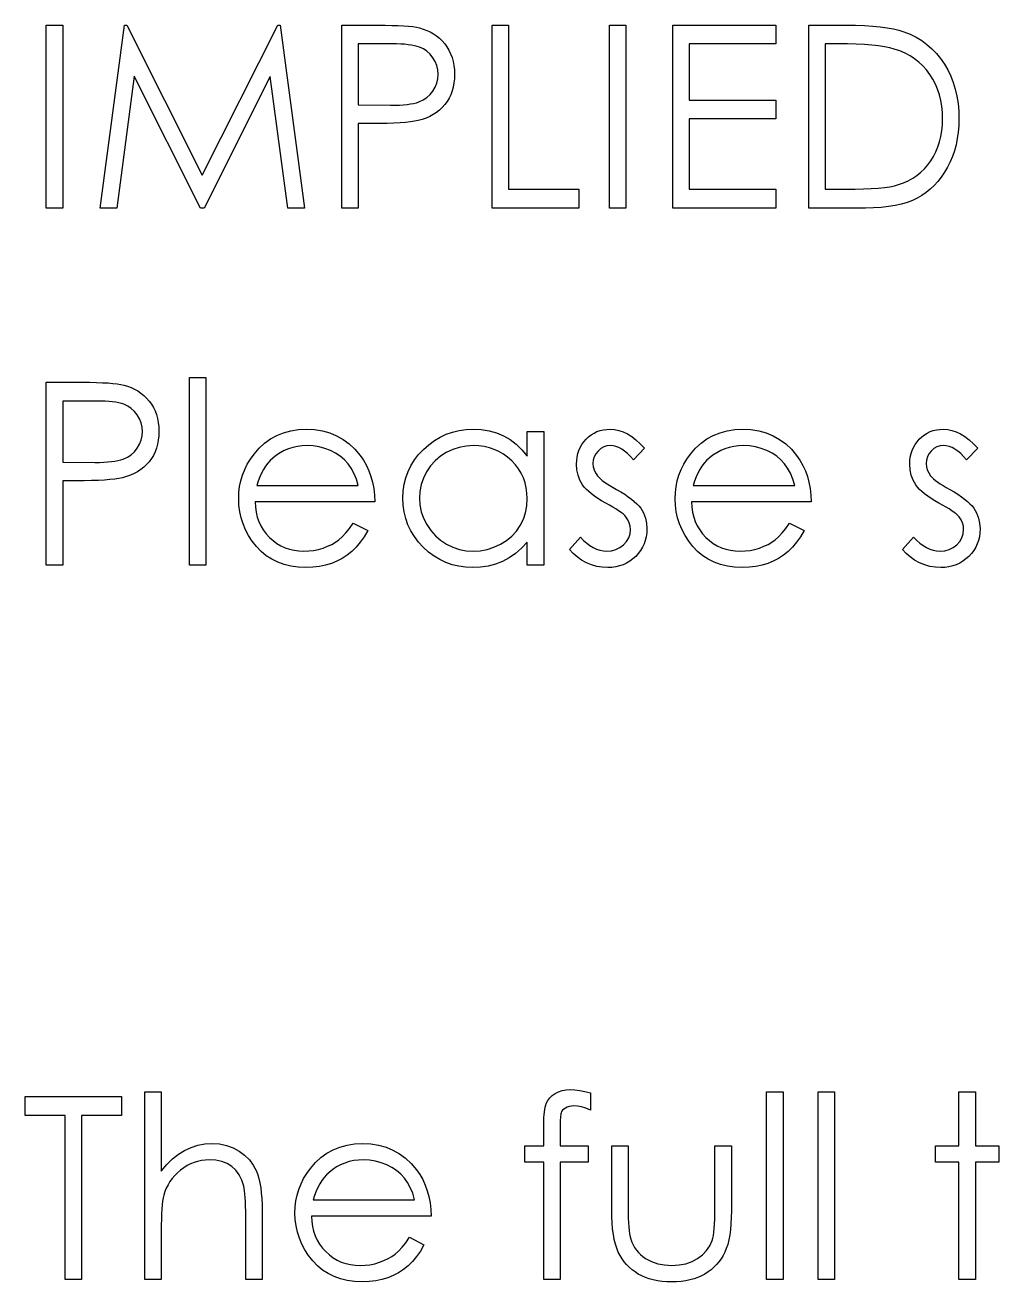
# Model space of a CAD drawing. Header units: millimetres. Extents: x -111 to 182, y -25 to 94.
# Drawn here: x -110.75 to -92.12, y 42.61 to 66.66 of the extents above; entities that cross this region are included whole.
import ezdxf

# ---------------------------------------------------------------- set-up
doc = ezdxf.new("R2010")
doc.units = ezdxf.units.MM

msp = doc.modelspace()

# ---------------------------------------------------------------- linework, layer by layer
at = {"color": 7, "linetype": 'Continuous', "flags": 128}
for points in [[(-110.343, 66.659), (-110.029, 66.659), (-110.029, 66.659), (-110.029, 63.159), (-110.029, 63.159), (-110.343, 63.159), (-110.343, 63.159), (-110.343, 66.659)], [(-109.311, 63.159), (-108.849, 66.659), (-108.849, 66.659), (-108.804, 66.659), (-108.804, 66.659), (-107.359, 63.787), (-107.359, 63.787), (-105.917, 66.659), (-105.917, 66.659), (-105.872, 66.659), (-105.872, 66.659), (-105.407, 63.159), (-105.407, 63.159), (-105.722, 63.159), (-105.722, 63.159), (-106.058, 65.677), (-106.058, 65.677), (-107.321, 63.159), (-107.321, 63.159), (-107.392, 63.159), (-107.392, 63.159), (-108.66, 65.683), (-108.66, 65.683), (-108.995, 63.159), (-108.995, 63.159), (-109.311, 63.159)], [(-104.689, 66.659), (-104.003, 66.659), (-104.003, 66.659), (-103.861, 66.658), (-103.731, 66.655), (-103.614, 66.651), (-103.508, 66.646), (-103.414, 66.639), (-103.332, 66.63), (-103.263, 66.619), (-103.205, 66.606), (-103.205, 66.606), (-103.133, 66.585), (-103.065, 66.559), (-102.999, 66.529), (-102.937, 66.493), (-102.879, 66.452), (-102.823, 66.407), (-102.771, 66.356), (-102.723, 66.301), (-102.679, 66.241), (-102.641, 66.178), (-102.609, 66.111), (-102.582, 66.041), (-102.562, 65.966), (-102.547, 65.888), (-102.538, 65.806), (-102.535, 65.72), (-102.535, 65.72), (-102.538, 65.634), (-102.547, 65.552), (-102.561, 65.473), (-102.581, 65.399), (-102.608, 65.328), (-102.64, 65.262), (-102.678, 65.199), (-102.721, 65.14), (-102.769, 65.085), (-102.823, 65.034), (-102.88, 64.989), (-102.942, 64.948), (-103.008, 64.912), (-103.079, 64.881), (-103.154, 64.854), (-103.233, 64.832), (-103.233, 64.832), (-103.299, 64.819), (-103.379, 64.807), (-103.47, 64.797), (-103.576, 64.789), (-103.693, 64.783), (-103.824, 64.778), (-103.968, 64.775), (-104.125, 64.774), (-104.125, 64.774), (-104.375, 64.774), (-104.375, 64.774), (-104.375, 63.159), (-104.375, 63.159), (-104.689, 63.159), (-104.689, 63.159), (-104.689, 66.659)], [(-101.817, 66.659), (-101.503, 66.659), (-101.503, 66.659), (-101.503, 63.518), (-101.503, 63.518), (-100.157, 63.518), (-100.157, 63.518), (-100.157, 63.159), (-100.157, 63.159), (-101.817, 63.159), (-101.817, 63.159), (-101.817, 66.659)], [(-99.574, 66.659), (-99.26, 66.659), (-99.26, 66.659), (-99.26, 63.159), (-99.26, 63.159), (-99.574, 63.159), (-99.574, 63.159), (-99.574, 66.659)], [(-98.362, 66.659), (-96.388, 66.659), (-96.388, 66.659), (-96.388, 66.3), (-96.388, 66.3), (-98.048, 66.3), (-98.048, 66.3), (-98.048, 65.223), (-98.048, 65.223), (-96.388, 65.223), (-96.388, 65.223), (-96.388, 64.864), (-96.388, 64.864), (-98.048, 64.864), (-98.048, 64.864), (-98.048, 63.518), (-98.048, 63.518), (-96.388, 63.518), (-96.388, 63.518), (-96.388, 63.159), (-96.388, 63.159), (-98.362, 63.159), (-98.362, 63.159), (-98.362, 66.659)], [(-95.76, 63.159), (-95.76, 66.659), (-95.76, 66.659), (-95.053, 66.659), (-95.053, 66.659), (-94.868, 66.657), (-94.697, 66.651), (-94.538, 66.641), (-94.392, 66.627), (-94.261, 66.61), (-94.141, 66.588), (-94.035, 66.562), (-93.942, 66.533), (-93.942, 66.533), (-93.822, 66.484), (-93.708, 66.428), (-93.601, 66.362), (-93.501, 66.289), (-93.407, 66.207), (-93.32, 66.118), (-93.24, 66.02), (-93.167, 65.914), (-93.102, 65.801), (-93.045, 65.684), (-92.997, 65.56), (-92.958, 65.432), (-92.927, 65.298), (-92.905, 65.159), (-92.892, 65.014), (-92.888, 64.865), (-92.888, 64.865), (-92.891, 64.735), (-92.902, 64.61), (-92.919, 64.488), (-92.943, 64.371), (-92.974, 64.257), (-93.013, 64.147), (-93.057, 64.041), (-93.109, 63.939), (-93.167, 63.843), (-93.228, 63.753), (-93.294, 63.669), (-93.363, 63.592), (-93.437, 63.521), (-93.515, 63.458), (-93.598, 63.4), (-93.684, 63.349), (-93.777, 63.304), (-93.878, 63.266), (-93.989, 63.233), (-94.108, 63.207), (-94.237, 63.186), (-94.374, 63.171), (-94.52, 63.162), (-94.675, 63.159), (-94.675, 63.159), (-95.76, 63.159)], [(-104.375, 66.3), (-104.375, 65.133), (-104.375, 65.133), (-103.762, 65.126), (-103.762, 65.126), (-103.672, 65.126), (-103.589, 65.13), (-103.512, 65.135), (-103.44, 65.142), (-103.376, 65.151), (-103.317, 65.161), (-103.265, 65.175), (-103.219, 65.189), (-103.137, 65.227), (-103.065, 65.274), (-103.002, 65.331), (-102.948, 65.398), (-102.905, 65.472), (-102.874, 65.55), (-102.856, 65.633), (-102.849, 65.719), (-102.849, 65.719), (-102.856, 65.803), (-102.874, 65.884), (-102.905, 65.961), (-102.948, 66.035), (-103.001, 66.102), (-103.062, 66.158), (-103.131, 66.204), (-103.208, 66.239), (-103.251, 66.253), (-103.301, 66.266), (-103.358, 66.276), (-103.42, 66.285), (-103.489, 66.292), (-103.564, 66.296), (-103.646, 66.299), (-103.735, 66.3), (-103.735, 66.3), (-104.375, 66.3)], [(-95.445, 63.518), (-95.044, 63.518), (-95.044, 63.518), (-94.871, 63.519), (-94.711, 63.524), (-94.565, 63.531), (-94.433, 63.54), (-94.315, 63.553), (-94.21, 63.568), (-94.12, 63.586), (-94.043, 63.607), (-94.043, 63.607), (-93.948, 63.642), (-93.857, 63.683), (-93.773, 63.73), (-93.693, 63.784), (-93.619, 63.844), (-93.55, 63.911), (-93.486, 63.983), (-93.427, 64.062), (-93.374, 64.147), (-93.329, 64.236), (-93.289, 64.329), (-93.258, 64.427), (-93.233, 64.53), (-93.216, 64.638), (-93.205, 64.749), (-93.202, 64.865), (-93.202, 64.865), (-93.205, 64.988), (-93.217, 65.106), (-93.236, 65.219), (-93.263, 65.328), (-93.297, 65.432), (-93.339, 65.532), (-93.388, 65.627), (-93.446, 65.717), (-93.51, 65.802), (-93.58, 65.88), (-93.655, 65.951), (-93.737, 66.015), (-93.824, 66.072), (-93.918, 66.123), (-94.018, 66.165), (-94.124, 66.202), (-94.124, 66.202), (-94.212, 66.225), (-94.313, 66.245), (-94.428, 66.261), (-94.556, 66.275), (-94.697, 66.286), (-94.851, 66.294), (-95.018, 66.299), (-95.199, 66.3), (-95.199, 66.3), (-95.445, 66.3), (-95.445, 66.3), (-95.445, 63.518)], [(-107.606, 59.915), (-107.292, 59.915), (-107.292, 59.915), (-107.292, 56.326), (-107.292, 56.326), (-107.606, 56.326), (-107.606, 56.326), (-107.606, 59.915)], [(-110.343, 59.826), (-109.656, 59.826), (-109.656, 59.826), (-109.515, 59.825), (-109.385, 59.822), (-109.267, 59.818), (-109.161, 59.812), (-109.068, 59.805), (-108.986, 59.796), (-108.917, 59.786), (-108.859, 59.773), (-108.859, 59.773), (-108.787, 59.752), (-108.718, 59.726), (-108.653, 59.695), (-108.591, 59.659), (-108.533, 59.619), (-108.477, 59.573), (-108.425, 59.523), (-108.377, 59.467), (-108.333, 59.408), (-108.295, 59.345), (-108.263, 59.277), (-108.236, 59.207), (-108.216, 59.132), (-108.201, 59.054), (-108.192, 58.972), (-108.189, 58.887), (-108.189, 58.887), (-108.192, 58.801), (-108.201, 58.719), (-108.215, 58.64), (-108.235, 58.566), (-108.262, 58.495), (-108.293, 58.428), (-108.331, 58.365), (-108.375, 58.306), (-108.423, 58.252), (-108.476, 58.201), (-108.534, 58.156), (-108.596, 58.115), (-108.662, 58.079), (-108.733, 58.048), (-108.808, 58.021), (-108.887, 57.999), (-108.887, 57.999), (-108.953, 57.985), (-109.032, 57.973), (-109.124, 57.963), (-109.229, 57.956), (-109.347, 57.949), (-109.478, 57.945), (-109.621, 57.942), (-109.778, 57.941), (-109.778, 57.941), (-110.029, 57.941), (-110.029, 57.941), (-110.029, 56.326), (-110.029, 56.326), (-110.343, 56.326), (-110.343, 56.326), (-110.343, 59.826)], [(-110.029, 59.467), (-110.029, 58.3), (-110.029, 58.3), (-109.416, 58.292), (-109.416, 58.292), (-109.326, 58.293), (-109.243, 58.296), (-109.166, 58.301), (-109.094, 58.308), (-109.03, 58.318), (-108.971, 58.328), (-108.919, 58.341), (-108.873, 58.356), (-108.791, 58.393), (-108.718, 58.44), (-108.656, 58.498), (-108.602, 58.564), (-108.559, 58.639), (-108.528, 58.716), (-108.509, 58.799), (-108.503, 58.885), (-108.503, 58.885), (-108.509, 58.97), (-108.528, 59.051), (-108.559, 59.128), (-108.602, 59.202), (-108.655, 59.268), (-108.716, 59.324), (-108.785, 59.371), (-108.861, 59.406), (-108.905, 59.42), (-108.955, 59.432), (-109.011, 59.443), (-109.074, 59.451), (-109.143, 59.458), (-109.218, 59.463), (-109.3, 59.466), (-109.389, 59.467), (-109.389, 59.467), (-110.029, 59.467)], [(-104.474, 57.133), (-104.195, 56.987), (-104.195, 56.987), (-104.264, 56.87), (-104.338, 56.765), (-104.416, 56.671), (-104.5, 56.589), (-104.589, 56.518), (-104.683, 56.457), (-104.784, 56.403), (-104.889, 56.359), (-105, 56.325), (-105.119, 56.3), (-105.244, 56.286), (-105.377, 56.281), (-105.377, 56.281), (-105.524, 56.287), (-105.663, 56.306), (-105.793, 56.338), (-105.916, 56.382), (-106.03, 56.439), (-106.135, 56.508), (-106.234, 56.59), (-106.323, 56.685), (-106.403, 56.787), (-106.472, 56.893), (-106.53, 57.002), (-106.578, 57.115), (-106.616, 57.231), (-106.642, 57.349), (-106.658, 57.472), (-106.663, 57.597), (-106.663, 57.597), (-106.658, 57.715), (-106.645, 57.83), (-106.622, 57.942), (-106.59, 58.05), (-106.548, 58.156), (-106.498, 58.257), (-106.438, 58.356), (-106.369, 58.451), (-106.369, 58.451), (-106.271, 58.563), (-106.166, 58.66), (-106.053, 58.742), (-105.932, 58.809), (-105.803, 58.861), (-105.666, 58.899), (-105.522, 58.92), (-105.369, 58.928), (-105.369, 58.928), (-105.212, 58.92), (-105.063, 58.897), (-104.922, 58.857), (-104.789, 58.803), (-104.664, 58.732), (-104.548, 58.645), (-104.439, 58.543), (-104.339, 58.425), (-104.339, 58.425), (-104.275, 58.333), (-104.219, 58.236), (-104.172, 58.133), (-104.133, 58.025), (-104.102, 57.912), (-104.08, 57.792), (-104.066, 57.668), (-104.061, 57.537), (-104.061, 57.537), (-106.349, 57.537), (-106.349, 57.537), (-106.343, 57.436), (-106.329, 57.339), (-106.307, 57.248), (-106.276, 57.161), (-106.238, 57.079), (-106.192, 57.001), (-106.137, 56.928), (-106.074, 56.859), (-106.006, 56.797), (-105.934, 56.744), (-105.857, 56.698), (-105.776, 56.661), (-105.692, 56.632), (-105.604, 56.612), (-105.512, 56.599), (-105.416, 56.595), (-105.416, 56.595), (-105.322, 56.598), (-105.23, 56.61), (-105.139, 56.629), (-105.049, 56.654), (-104.963, 56.687), (-104.884, 56.725), (-104.812, 56.767), (-104.746, 56.814), (-104.682, 56.87), (-104.615, 56.943), (-104.546, 57.03), (-104.474, 57.133)], [(-100.83, 58.883), (-100.83, 56.326), (-100.83, 56.326), (-101.144, 56.326), (-101.144, 56.326), (-101.144, 56.768), (-101.144, 56.768), (-101.253, 56.65), (-101.367, 56.549), (-101.489, 56.465), (-101.617, 56.398), (-101.751, 56.347), (-101.89, 56.31), (-102.037, 56.288), (-102.189, 56.281), (-102.189, 56.281), (-102.324, 56.287), (-102.455, 56.305), (-102.58, 56.335), (-102.701, 56.378), (-102.816, 56.432), (-102.926, 56.499), (-103.032, 56.577), (-103.132, 56.668), (-103.224, 56.768), (-103.303, 56.873), (-103.37, 56.983), (-103.425, 57.098), (-103.468, 57.219), (-103.498, 57.344), (-103.516, 57.475), (-103.522, 57.611), (-103.522, 57.611), (-103.516, 57.745), (-103.498, 57.874), (-103.467, 57.997), (-103.424, 58.116), (-103.368, 58.23), (-103.301, 58.339), (-103.221, 58.443), (-103.128, 58.542), (-103.027, 58.632), (-102.921, 58.711), (-102.81, 58.777), (-102.694, 58.831), (-102.572, 58.874), (-102.446, 58.904), (-102.315, 58.922), (-102.179, 58.928), (-102.179, 58.928), (-102.023, 58.92), (-101.874, 58.897), (-101.733, 58.858), (-101.6, 58.804), (-101.474, 58.733), (-101.356, 58.644), (-101.247, 58.536), (-101.144, 58.41), (-101.144, 58.41), (-101.144, 58.883), (-101.144, 58.883), (-100.83, 58.883)], [(-98.901, 58.564), (-99.114, 58.345), (-99.114, 58.345), (-99.17, 58.408), (-99.226, 58.463), (-99.282, 58.509), (-99.337, 58.547), (-99.392, 58.576), (-99.447, 58.597), (-99.501, 58.61), (-99.555, 58.614), (-99.555, 58.614), (-99.621, 58.608), (-99.682, 58.588), (-99.739, 58.556), (-99.79, 58.51), (-99.833, 58.456), (-99.863, 58.399), (-99.881, 58.336), (-99.888, 58.27), (-99.888, 58.27), (-99.882, 58.21), (-99.866, 58.151), (-99.839, 58.094), (-99.801, 58.038), (-99.801, 58.038), (-99.776, 58.009), (-99.745, 57.98), (-99.709, 57.948), (-99.666, 57.916), (-99.617, 57.882), (-99.562, 57.848), (-99.502, 57.811), (-99.436, 57.774), (-99.436, 57.774), (-99.354, 57.728), (-99.28, 57.682), (-99.212, 57.637), (-99.151, 57.592), (-99.097, 57.547), (-99.049, 57.503), (-99.009, 57.459), (-98.975, 57.415), (-98.975, 57.415), (-98.923, 57.325), (-98.885, 57.229), (-98.863, 57.127), (-98.856, 57.02), (-98.856, 57.02), (-98.859, 56.944), (-98.869, 56.871), (-98.886, 56.801), (-98.909, 56.734), (-98.94, 56.67), (-98.976, 56.609), (-99.02, 56.551), (-99.07, 56.495), (-99.126, 56.445), (-99.184, 56.401), (-99.246, 56.365), (-99.311, 56.335), (-99.379, 56.311), (-99.452, 56.294), (-99.527, 56.284), (-99.605, 56.281), (-99.605, 56.281), (-99.711, 56.286), (-99.814, 56.304), (-99.915, 56.333), (-100.014, 56.373), (-100.107, 56.423), (-100.192, 56.483), (-100.268, 56.551), (-100.336, 56.627), (-100.336, 56.627), (-100.128, 56.864), (-100.128, 56.864), (-100.068, 56.801), (-100.007, 56.746), (-99.945, 56.7), (-99.882, 56.662), (-99.818, 56.633), (-99.753, 56.612), (-99.688, 56.599), (-99.621, 56.595), (-99.621, 56.595), (-99.531, 56.603), (-99.447, 56.626), (-99.371, 56.664), (-99.302, 56.718), (-99.244, 56.781), (-99.203, 56.851), (-99.178, 56.926), (-99.17, 57.006), (-99.17, 57.006), (-99.175, 57.073), (-99.192, 57.136), (-99.218, 57.195), (-99.256, 57.25), (-99.256, 57.25), (-99.281, 57.277), (-99.312, 57.306), (-99.351, 57.337), (-99.396, 57.369), (-99.447, 57.403), (-99.506, 57.438), (-99.572, 57.475), (-99.644, 57.514), (-99.644, 57.514), (-99.722, 57.558), (-99.793, 57.602), (-99.858, 57.647), (-99.916, 57.69), (-99.968, 57.733), (-100.013, 57.777), (-100.053, 57.82), (-100.085, 57.863), (-100.085, 57.863), (-100.136, 57.952), (-100.172, 58.048), (-100.195, 58.149), (-100.202, 58.257), (-100.202, 58.257), (-100.199, 58.328), (-100.191, 58.395), (-100.176, 58.46), (-100.156, 58.522), (-100.13, 58.58), (-100.099, 58.635), (-100.062, 58.688), (-100.019, 58.737), (-99.971, 58.782), (-99.921, 58.82), (-99.867, 58.853), (-99.811, 58.881), (-99.752, 58.902), (-99.689, 58.916), (-99.624, 58.925), (-99.555, 58.928), (-99.555, 58.928), (-99.474, 58.923), (-99.393, 58.906), (-99.311, 58.877), (-99.229, 58.837), (-99.147, 58.786), (-99.065, 58.723), (-98.983, 58.65), (-98.901, 58.564)], [(-96.128, 57.133), (-95.849, 56.987), (-95.849, 56.987), (-95.918, 56.87), (-95.992, 56.765), (-96.07, 56.671), (-96.154, 56.589), (-96.243, 56.518), (-96.337, 56.457), (-96.438, 56.403), (-96.543, 56.359), (-96.654, 56.325), (-96.773, 56.3), (-96.898, 56.286), (-97.031, 56.281), (-97.031, 56.281), (-97.178, 56.287), (-97.317, 56.306), (-97.447, 56.338), (-97.57, 56.382), (-97.683, 56.439), (-97.789, 56.508), (-97.887, 56.59), (-97.976, 56.685), (-98.056, 56.787), (-98.126, 56.893), (-98.184, 57.002), (-98.232, 57.115), (-98.27, 57.231), (-98.296, 57.349), (-98.312, 57.472), (-98.317, 57.597), (-98.317, 57.597), (-98.312, 57.715), (-98.299, 57.83), (-98.276, 57.942), (-98.244, 58.05), (-98.202, 58.156), (-98.152, 58.257), (-98.091, 58.356), (-98.023, 58.451), (-98.023, 58.451), (-97.925, 58.563), (-97.82, 58.66), (-97.707, 58.742), (-97.586, 58.809), (-97.457, 58.861), (-97.32, 58.899), (-97.176, 58.92), (-97.023, 58.928), (-97.023, 58.928), (-96.866, 58.92), (-96.717, 58.897), (-96.576, 58.857), (-96.443, 58.803), (-96.318, 58.732), (-96.202, 58.645), (-96.093, 58.543), (-95.993, 58.425), (-95.993, 58.425), (-95.929, 58.333), (-95.873, 58.236), (-95.825, 58.133), (-95.787, 58.025), (-95.756, 57.912), (-95.734, 57.792), (-95.72, 57.668), (-95.715, 57.537), (-95.715, 57.537), (-98.003, 57.537), (-98.003, 57.537), (-97.997, 57.436), (-97.983, 57.339), (-97.96, 57.248), (-97.93, 57.161), (-97.892, 57.079), (-97.845, 57.001), (-97.791, 56.928), (-97.728, 56.859), (-97.66, 56.797), (-97.587, 56.744), (-97.511, 56.698), (-97.43, 56.661), (-97.346, 56.632), (-97.258, 56.612), (-97.166, 56.599), (-97.07, 56.595), (-97.07, 56.595), (-96.976, 56.598), (-96.884, 56.61), (-96.793, 56.629), (-96.703, 56.654), (-96.617, 56.687), (-96.538, 56.725), (-96.466, 56.767), (-96.4, 56.814), (-96.336, 56.87), (-96.269, 56.943), (-96.2, 57.03), (-96.128, 57.133)], [(-92.529, 58.564), (-92.742, 58.345), (-92.742, 58.345), (-92.798, 58.408), (-92.854, 58.463), (-92.91, 58.509), (-92.965, 58.547), (-93.02, 58.576), (-93.075, 58.597), (-93.13, 58.61), (-93.184, 58.614), (-93.184, 58.614), (-93.25, 58.608), (-93.311, 58.588), (-93.367, 58.556), (-93.418, 58.51), (-93.461, 58.456), (-93.491, 58.399), (-93.51, 58.336), (-93.516, 58.27), (-93.516, 58.27), (-93.51, 58.21), (-93.494, 58.151), (-93.467, 58.094), (-93.429, 58.038), (-93.429, 58.038), (-93.404, 58.009), (-93.374, 57.98), (-93.337, 57.948), (-93.294, 57.916), (-93.245, 57.882), (-93.191, 57.848), (-93.13, 57.811), (-93.064, 57.774), (-93.064, 57.774), (-92.982, 57.728), (-92.908, 57.682), (-92.84, 57.637), (-92.779, 57.592), (-92.725, 57.547), (-92.677, 57.503), (-92.637, 57.459), (-92.603, 57.415), (-92.603, 57.415), (-92.551, 57.325), (-92.513, 57.229), (-92.492, 57.127), (-92.484, 57.02), (-92.484, 57.02), (-92.487, 56.944), (-92.497, 56.871), (-92.514, 56.801), (-92.537, 56.734), (-92.568, 56.67), (-92.604, 56.609), (-92.648, 56.551), (-92.698, 56.495), (-92.754, 56.445), (-92.812, 56.401), (-92.874, 56.365), (-92.939, 56.335), (-93.008, 56.311), (-93.08, 56.294), (-93.155, 56.284), (-93.233, 56.281), (-93.233, 56.281), (-93.339, 56.286), (-93.442, 56.304), (-93.543, 56.333), (-93.642, 56.373), (-93.735, 56.423), (-93.82, 56.483), (-93.897, 56.551), (-93.965, 56.627), (-93.965, 56.627), (-93.756, 56.864), (-93.756, 56.864), (-93.696, 56.801), (-93.635, 56.746), (-93.573, 56.7), (-93.51, 56.662), (-93.447, 56.633), (-93.381, 56.612), (-93.316, 56.599), (-93.25, 56.595), (-93.25, 56.595), (-93.159, 56.603), (-93.076, 56.626), (-92.999, 56.664), (-92.93, 56.718), (-92.872, 56.781), (-92.831, 56.851), (-92.806, 56.926), (-92.798, 57.006), (-92.798, 57.006), (-92.804, 57.073), (-92.82, 57.136), (-92.846, 57.195), (-92.884, 57.25), (-92.884, 57.25), (-92.909, 57.277), (-92.94, 57.306), (-92.979, 57.337), (-93.024, 57.369), (-93.076, 57.403), (-93.135, 57.438), (-93.2, 57.475), (-93.272, 57.514), (-93.272, 57.514), (-93.35, 57.558), (-93.421, 57.602), (-93.486, 57.647), (-93.545, 57.69), (-93.597, 57.733), (-93.641, 57.777), (-93.681, 57.82), (-93.713, 57.863), (-93.713, 57.863), (-93.764, 57.952), (-93.801, 58.048), (-93.823, 58.149), (-93.83, 58.257), (-93.83, 58.257), (-93.827, 58.328), (-93.819, 58.395), (-93.804, 58.46), (-93.784, 58.522), (-93.759, 58.58), (-93.727, 58.635), (-93.69, 58.688), (-93.647, 58.737), (-93.599, 58.782), (-93.549, 58.82), (-93.496, 58.853), (-93.44, 58.881), (-93.38, 58.902), (-93.318, 58.916), (-93.252, 58.925), (-93.184, 58.928), (-93.184, 58.928), (-93.102, 58.923), (-93.021, 58.906), (-92.939, 58.877), (-92.857, 58.837), (-92.776, 58.786), (-92.694, 58.723), (-92.611, 58.65), (-92.529, 58.564)], [(-104.375, 57.851), (-104.412, 57.975), (-104.458, 58.086), (-104.51, 58.184), (-104.571, 58.268), (-104.639, 58.342), (-104.719, 58.409), (-104.809, 58.468), (-104.909, 58.519), (-105.016, 58.561), (-105.126, 58.59), (-105.238, 58.608), (-105.353, 58.614), (-105.353, 58.614), (-105.447, 58.611), (-105.538, 58.599), (-105.626, 58.58), (-105.709, 58.555), (-105.79, 58.52), (-105.868, 58.479), (-105.941, 58.43), (-106.012, 58.374), (-106.012, 58.374), (-106.061, 58.328), (-106.107, 58.276), (-106.149, 58.219), (-106.189, 58.157), (-106.225, 58.088), (-106.259, 58.015), (-106.289, 57.936), (-106.316, 57.851), (-106.316, 57.851), (-104.375, 57.851)], [(-102.175, 58.614), (-102.312, 58.606), (-102.444, 58.581), (-102.57, 58.54), (-102.692, 58.482), (-102.804, 58.41), (-102.904, 58.324), (-102.992, 58.225), (-103.069, 58.112), (-103.13, 57.991), (-103.173, 57.867), (-103.2, 57.739), (-103.208, 57.608), (-103.208, 57.608), (-103.199, 57.478), (-103.173, 57.35), (-103.129, 57.225), (-103.067, 57.103), (-102.99, 56.99), (-102.902, 56.889), (-102.801, 56.802), (-102.688, 56.729), (-102.567, 56.67), (-102.441, 56.629), (-102.312, 56.603), (-102.178, 56.595), (-102.178, 56.595), (-102.042, 56.603), (-101.909, 56.628), (-101.781, 56.669), (-101.656, 56.727), (-101.54, 56.8), (-101.438, 56.884), (-101.351, 56.98), (-101.277, 57.087), (-101.219, 57.204), (-101.177, 57.329), (-101.153, 57.46), (-101.144, 57.599), (-101.144, 57.599), (-101.149, 57.705), (-101.163, 57.806), (-101.186, 57.904), (-101.218, 57.996), (-101.261, 58.085), (-101.312, 58.169), (-101.372, 58.248), (-101.442, 58.323), (-101.519, 58.391), (-101.599, 58.451), (-101.685, 58.501), (-101.774, 58.541), (-101.868, 58.573), (-101.966, 58.596), (-102.068, 58.61), (-102.175, 58.614)], [(-96.029, 57.851), (-96.066, 57.975), (-96.112, 58.086), (-96.164, 58.184), (-96.224, 58.268), (-96.293, 58.342), (-96.373, 58.409), (-96.463, 58.468), (-96.563, 58.519), (-96.67, 58.561), (-96.78, 58.59), (-96.892, 58.608), (-97.007, 58.614), (-97.007, 58.614), (-97.101, 58.611), (-97.192, 58.599), (-97.28, 58.58), (-97.363, 58.555), (-97.444, 58.52), (-97.521, 58.479), (-97.595, 58.43), (-97.666, 58.374), (-97.666, 58.374), (-97.715, 58.328), (-97.761, 58.276), (-97.803, 58.219), (-97.843, 58.157), (-97.879, 58.088), (-97.913, 58.015), (-97.943, 57.936), (-97.97, 57.851), (-97.97, 57.851), (-96.029, 57.851)], [(-108.458, 46.249), (-108.144, 46.249), (-108.144, 46.249), (-108.144, 44.734), (-108.144, 44.734), (-108.04, 44.858), (-107.931, 44.965), (-107.817, 45.056), (-107.698, 45.13), (-107.574, 45.187), (-107.444, 45.229), (-107.311, 45.253), (-107.171, 45.262), (-107.171, 45.262), (-107.029, 45.252), (-106.896, 45.226), (-106.771, 45.18), (-106.655, 45.117), (-106.55, 45.039), (-106.459, 44.948), (-106.383, 44.844), (-106.322, 44.729), (-106.297, 44.663), (-106.275, 44.589), (-106.257, 44.507), (-106.241, 44.416), (-106.23, 44.316), (-106.222, 44.208), (-106.216, 44.091), (-106.215, 43.965), (-106.215, 43.965), (-106.215, 42.659), (-106.215, 42.659), (-106.529, 42.659), (-106.529, 42.659), (-106.529, 43.862), (-106.529, 43.862), (-106.529, 43.967), (-106.531, 44.062), (-106.534, 44.148), (-106.538, 44.226), (-106.543, 44.294), (-106.549, 44.353), (-106.557, 44.403), (-106.565, 44.444), (-106.565, 44.444), (-106.603, 44.562), (-106.654, 44.664), (-106.717, 44.75), (-106.793, 44.821), (-106.882, 44.877), (-106.984, 44.916), (-107.099, 44.94), (-107.226, 44.947), (-107.226, 44.947), (-107.302, 44.945), (-107.376, 44.936), (-107.448, 44.92), (-107.517, 44.899), (-107.585, 44.871), (-107.651, 44.838), (-107.714, 44.798), (-107.776, 44.753), (-107.834, 44.702), (-107.887, 44.649), (-107.935, 44.593), (-107.977, 44.534), (-108.014, 44.473), (-108.047, 44.408), (-108.074, 44.34), (-108.096, 44.27), (-108.096, 44.27), (-108.107, 44.219), (-108.117, 44.158), (-108.125, 44.087), (-108.132, 44.006), (-108.137, 43.915), (-108.141, 43.814), (-108.143, 43.704), (-108.144, 43.584), (-108.144, 43.584), (-108.144, 42.659), (-108.144, 42.659), (-108.458, 42.659), (-108.458, 42.659), (-108.458, 46.249)], [(-99.933, 46.228), (-99.933, 45.901), (-99.933, 45.901), (-100.022, 45.935), (-100.105, 45.96), (-100.182, 45.975), (-100.251, 45.979), (-100.251, 45.979), (-100.298, 45.977), (-100.341, 45.97), (-100.38, 45.957), (-100.415, 45.94), (-100.444, 45.918), (-100.468, 45.897), (-100.486, 45.873), (-100.497, 45.848), (-100.501, 45.832), (-100.504, 45.811), (-100.508, 45.785), (-100.51, 45.753), (-100.512, 45.715), (-100.512, 45.673), (-100.514, 45.625), (-100.514, 45.571), (-100.514, 45.571), (-100.514, 45.217), (-100.514, 45.217), (-99.977, 45.217), (-99.977, 45.217), (-99.977, 44.903), (-99.977, 44.903), (-100.515, 44.903), (-100.515, 44.903), (-100.516, 42.659), (-100.516, 42.659), (-100.83, 42.659), (-100.83, 42.659), (-100.83, 44.903), (-100.83, 44.903), (-101.189, 44.903), (-101.189, 44.903), (-101.189, 45.217), (-101.189, 45.217), (-100.83, 45.217), (-100.83, 45.217), (-100.83, 45.625), (-100.83, 45.625), (-100.829, 45.693), (-100.827, 45.756), (-100.823, 45.813), (-100.817, 45.867), (-100.81, 45.914), (-100.801, 45.956), (-100.791, 45.994), (-100.78, 46.026), (-100.75, 46.084), (-100.712, 46.135), (-100.665, 46.181), (-100.608, 46.22), (-100.545, 46.252), (-100.475, 46.275), (-100.398, 46.289), (-100.315, 46.294), (-100.315, 46.294), (-100.231, 46.289), (-100.139, 46.277), (-100.04, 46.256), (-99.933, 46.228)], [(-96.567, 46.249), (-96.253, 46.249), (-96.253, 46.249), (-96.253, 42.659), (-96.253, 42.659), (-96.567, 42.659), (-96.567, 42.659), (-96.567, 46.249)], [(-95.58, 46.249), (-95.266, 46.249), (-95.266, 46.249), (-95.266, 42.659), (-95.266, 42.659), (-95.58, 42.659), (-95.58, 42.659), (-95.58, 46.249)], [(-92.888, 46.249), (-92.574, 46.249), (-92.574, 46.249), (-92.574, 45.217), (-92.574, 45.217), (-92.125, 45.217), (-92.125, 45.217), (-92.125, 44.903), (-92.125, 44.903), (-92.574, 44.903), (-92.574, 44.903), (-92.574, 42.659), (-92.574, 42.659), (-92.888, 42.659), (-92.888, 42.659), (-92.888, 44.903), (-92.888, 44.903), (-93.336, 44.903), (-93.336, 44.903), (-93.336, 45.217), (-93.336, 45.217), (-92.888, 45.217), (-92.888, 45.217), (-92.888, 46.249)], [(-110.747, 45.8), (-110.747, 46.159), (-110.747, 46.159), (-108.907, 46.159), (-108.907, 46.159), (-108.907, 45.8), (-108.907, 45.8), (-109.67, 45.8), (-109.67, 45.8), (-109.67, 42.659), (-109.67, 42.659), (-109.984, 42.659), (-109.984, 42.659), (-109.984, 45.8), (-109.984, 45.8), (-110.747, 45.8)], [(-103.398, 43.467), (-103.119, 43.32), (-103.119, 43.32), (-103.187, 43.203), (-103.261, 43.098), (-103.339, 43.004), (-103.424, 42.923), (-103.513, 42.852), (-103.606, 42.79), (-103.707, 42.737), (-103.812, 42.693), (-103.923, 42.658), (-104.042, 42.634), (-104.167, 42.619), (-104.3, 42.614), (-104.3, 42.614), (-104.447, 42.62), (-104.586, 42.639), (-104.716, 42.671), (-104.839, 42.715), (-104.953, 42.772), (-105.059, 42.841), (-105.157, 42.923), (-105.246, 43.018), (-105.326, 43.12), (-105.395, 43.226), (-105.453, 43.336), (-105.501, 43.448), (-105.539, 43.564), (-105.565, 43.683), (-105.581, 43.805), (-105.586, 43.931), (-105.586, 43.931), (-105.582, 44.049), (-105.568, 44.164), (-105.545, 44.275), (-105.513, 44.384), (-105.471, 44.489), (-105.421, 44.591), (-105.361, 44.689), (-105.292, 44.785), (-105.292, 44.785), (-105.195, 44.896), (-105.089, 44.994), (-104.976, 45.075), (-104.855, 45.142), (-104.726, 45.194), (-104.589, 45.232), (-104.445, 45.254), (-104.292, 45.262), (-104.292, 45.262), (-104.135, 45.254), (-103.986, 45.23), (-103.845, 45.191), (-103.712, 45.136), (-103.588, 45.065), (-103.471, 44.978), (-103.363, 44.876), (-103.262, 44.758), (-103.262, 44.758), (-103.198, 44.666), (-103.142, 44.57), (-103.095, 44.466), (-103.056, 44.358), (-103.025, 44.245), (-103.003, 44.126), (-102.99, 44.001), (-102.984, 43.871), (-102.984, 43.871), (-105.272, 43.871), (-105.272, 43.871), (-105.266, 43.77), (-105.252, 43.673), (-105.23, 43.581), (-105.199, 43.494), (-105.161, 43.412), (-105.115, 43.334), (-105.06, 43.261), (-104.998, 43.193), (-104.929, 43.131), (-104.857, 43.077), (-104.78, 43.031), (-104.7, 42.994), (-104.615, 42.965), (-104.527, 42.945), (-104.435, 42.932), (-104.339, 42.928), (-104.339, 42.928), (-104.245, 42.932), (-104.153, 42.943), (-104.062, 42.962), (-103.972, 42.988), (-103.886, 43.02), (-103.807, 43.058), (-103.735, 43.1), (-103.669, 43.147), (-103.605, 43.204), (-103.538, 43.277), (-103.469, 43.364), (-103.398, 43.467)], [(-99.529, 45.217), (-99.215, 45.217), (-99.215, 45.217), (-99.215, 44.03), (-99.215, 44.03), (-99.214, 43.926), (-99.212, 43.831), (-99.208, 43.743), (-99.202, 43.664), (-99.195, 43.594), (-99.187, 43.531), (-99.177, 43.478), (-99.165, 43.432), (-99.165, 43.432), (-99.144, 43.376), (-99.119, 43.322), (-99.09, 43.271), (-99.057, 43.223), (-99.019, 43.178), (-98.977, 43.137), (-98.931, 43.099), (-98.881, 43.064), (-98.771, 43.005), (-98.65, 42.962), (-98.52, 42.937), (-98.38, 42.928), (-98.38, 42.928), (-98.239, 42.937), (-98.11, 42.961), (-97.993, 43.003), (-97.886, 43.06), (-97.793, 43.131), (-97.715, 43.213), (-97.653, 43.305), (-97.606, 43.407), (-97.606, 43.407), (-97.594, 43.449), (-97.584, 43.501), (-97.575, 43.563), (-97.567, 43.636), (-97.561, 43.72), (-97.558, 43.813), (-97.555, 43.917), (-97.554, 44.03), (-97.554, 44.03), (-97.554, 45.217), (-97.554, 45.217), (-97.24, 45.217), (-97.24, 45.217), (-97.24, 43.971), (-97.24, 43.971), (-97.242, 43.845), (-97.248, 43.725), (-97.258, 43.614), (-97.272, 43.512), (-97.289, 43.416), (-97.311, 43.33), (-97.337, 43.251), (-97.367, 43.181), (-97.4, 43.116), (-97.437, 43.055), (-97.479, 42.998), (-97.524, 42.944), (-97.574, 42.893), (-97.627, 42.847), (-97.685, 42.803), (-97.747, 42.764), (-97.812, 42.729), (-97.881, 42.698), (-97.955, 42.673), (-98.032, 42.652), (-98.114, 42.635), (-98.199, 42.623), (-98.288, 42.616), (-98.382, 42.614), (-98.382, 42.614), (-98.476, 42.616), (-98.565, 42.623), (-98.651, 42.635), (-98.733, 42.652), (-98.811, 42.673), (-98.884, 42.698), (-98.955, 42.729), (-99.02, 42.764), (-99.082, 42.803), (-99.14, 42.847), (-99.194, 42.894), (-99.244, 42.944), (-99.29, 42.999), (-99.331, 43.057), (-99.369, 43.119), (-99.403, 43.184), (-99.432, 43.256), (-99.458, 43.336), (-99.48, 43.425), (-99.497, 43.521), (-99.511, 43.627), (-99.521, 43.741), (-99.527, 43.863), (-99.529, 43.995), (-99.529, 43.995), (-99.529, 45.217)], [(-103.298, 44.185), (-103.335, 44.309), (-103.381, 44.419), (-103.433, 44.517), (-103.494, 44.601), (-103.562, 44.675), (-103.642, 44.742), (-103.732, 44.801), (-103.832, 44.852), (-103.939, 44.894), (-104.049, 44.924), (-104.161, 44.942), (-104.276, 44.947), (-104.276, 44.947), (-104.37, 44.944), (-104.461, 44.933), (-104.549, 44.914), (-104.632, 44.888), (-104.714, 44.853), (-104.791, 44.813), (-104.864, 44.764), (-104.935, 44.708), (-104.935, 44.708), (-104.984, 44.661), (-105.03, 44.609), (-105.073, 44.553), (-105.112, 44.49), (-105.148, 44.422), (-105.182, 44.348), (-105.212, 44.269), (-105.239, 44.185), (-105.239, 44.185), (-103.298, 44.185)]]:
    msp.add_lwpolyline(points, dxfattribs=at)

doc.saveas('drawing.dxf')
